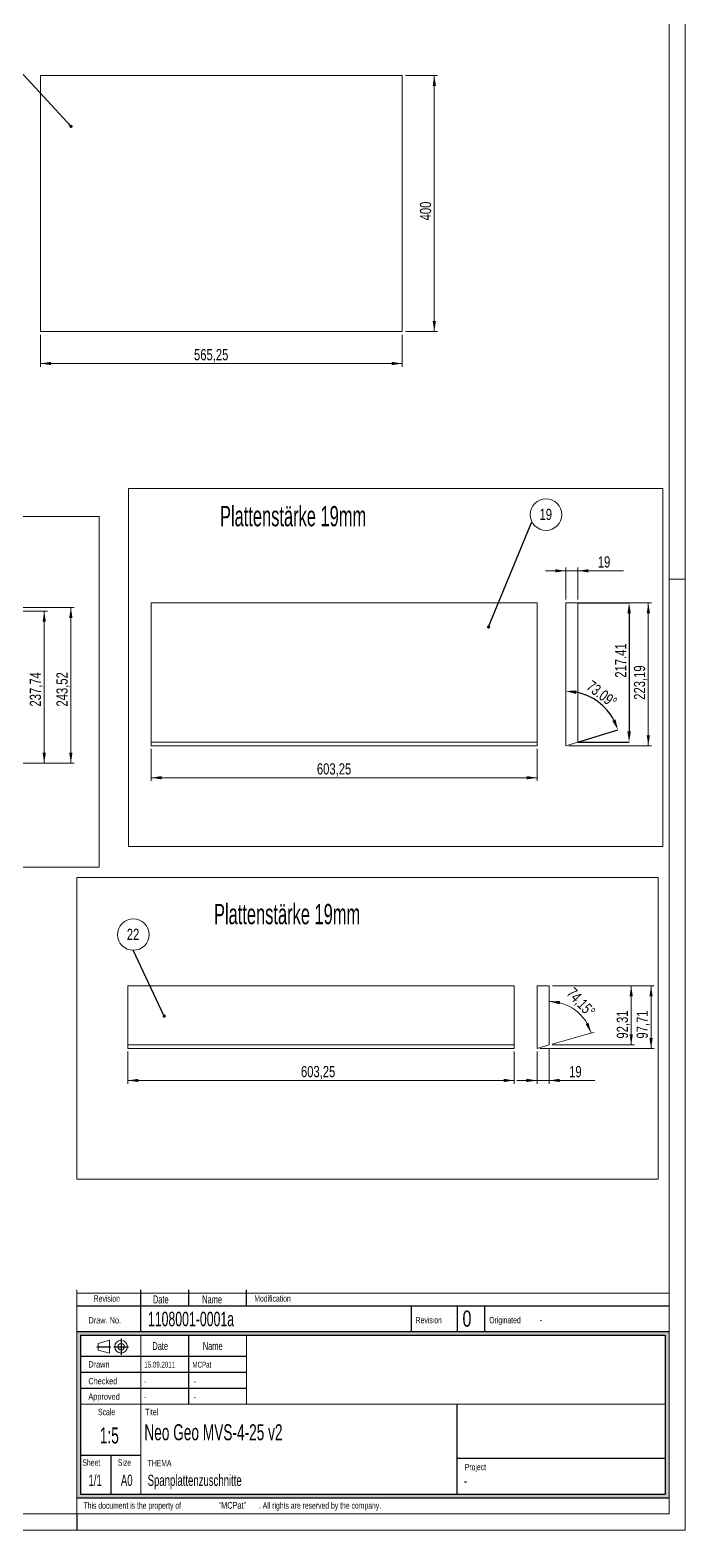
# Model space of a CAD drawing. Header units: millimetres. Extents: x -2091 to 5945, y 0 to 4746.
# Drawn here: x 4922 to 5945, y 0 to 2342 of the extents above; entities that cross this region are included whole.
import ezdxf

# ---------------------------------------------------------------- set-up
doc = ezdxf.new("R2010")
doc.units = ezdxf.units.MM
doc.header["$LTSCALE"] = 5
doc.header["$PDSIZE"] = -1
doc.layers.add('CTP_BEM', color=92, linetype='Continuous', lineweight=15)
for name, color, linetype in [('KOPF', 7, 'Continuous'), ('RAHMEN', 7, 'Continuous'), ('SLD-0', 7, 'Continuous')]:
    doc.layers.add(name, color=color, linetype=linetype)
doc.styles.add('SLDTEXTSTYLE0', font='TXT', dxfattribs={"width": 0.605})
doc.styles.add('SLDTEXTSTYLE1', font='TXT', dxfattribs={"width": 0.638186})
doc.styles.add('SLDTEXTSTYLE2', font='TXT', dxfattribs={"width": 0.75})
doc.dimstyles.new('SLDDIMSTYLE0', dxfattribs={"dimtxt": 17.5, "dimasz": 16.51, "dimexe": 0, "dimexo": 0.0625, "dimgap": 4.375, "dimtad": 1, "dimrnd": 1e-09, "dimzin": 12, "dimdsep": 46, "dimtxsty": 'SLDTEXTSTYLE2', "dimsah": 1, "dimcen": 0.09, "dimadec": 0, "dimazin": 3, "dimtfac": 1, "dimtofl": 0, "dimtmove": 0, "dimatfit": 3, "dimfxl": 0, "dimfrac": 2, "dimtolj": 1, "dimtzin": 12, "dimarcsym": 0})
doc.dimstyles.new('SLDDIMSTYLE2', dxfattribs={"dimtxt": 17.5, "dimasz": 16.51, "dimexe": 0, "dimexo": 0.0625, "dimgap": 4.375, "dimtad": 1, "dimdec": 4, "dimlfac": 5, "dimzin": 12, "dimdsep": 46, "dimtxsty": 'SLDTEXTSTYLE2', "dimsah": 1, "dimcen": 0.09, "dimazin": 3, "dimtfac": 1, "dimtofl": 0, "dimtmove": 0, "dimatfit": 3, "dimfxl": 0, "dimfrac": 2, "dimtolj": 1, "dimtzin": 12, "dimarcsym": 0})
doc.dimstyles.new('SLDDIMSTYLE5', dxfattribs={"dimtxt": 0, "dimasz": 5.08, "dimexe": 0, "dimexo": 0.0625, "dimgap": 0, "dimtad": 0, "dimtih": 1, "dimtoh": 1, "dimdec": 0, "dimrnd": 1e-09, "dimzin": 0, "dimdsep": 46, "dimtxsty": 'Standard', "dimblk1": 'DOT', "dimblk2": 'DOT', "dimsah": 1, "dimcen": 0.09, "dimadec": 0, "dimazin": 0, "dimtfac": 5.08, "dimtdec": 0, "dimtofl": 0, "dimtmove": 0, "dimatfit": 3, "dimldrblk": 'DOT', "dimfxl": 0, "dimfrac": 2, "dimtolj": 1, "dimtzin": 0, "dimarcsym": 0})
doc.dimstyles.new('SLDDIMSTYLE6', dxfattribs={"dimtxt": 17.5, "dimasz": 16.51, "dimexe": 0, "dimexo": 0.0625, "dimgap": 4.375, "dimtad": 1, "dimrnd": 1e-09, "dimzin": 12, "dimdsep": 46, "dimtxsty": 'SLDTEXTSTYLE2', "dimsah": 1, "dimcen": 0.09, "dimadec": 0, "dimazin": 3, "dimtfac": 1, "dimtmove": 0, "dimatfit": 0, "dimfxl": 0, "dimfrac": 2, "dimtolj": 1, "dimtzin": 12, "dimarcsym": 0})

# ---------------------------------------------------------------- blocks, each defined once
blk = doc.blocks.new('SW_NOTE_6')
at = {"layer": 'SLD-0', "color": 0, "attachment_point": 1, "style": 'SLDTEXTSTYLE1'}
for s, insert, char_height in [('This document is the property of', (0, 12.9), 10), ('"MCPat"', (210.9, 13.6), 10.75), ('. All rights are reserved by the company.', (274, 12.9), 10)]:
    blk.add_mtext(s, dxfattribs=dict(at, insert=insert, char_height=char_height))
blk = doc.blocks.new('*D125')
at = {"layer": 'CTP_BEM'}
for p, q in [((4938.2, 1866.6), (4938.2, 1816.6)), ((5503.4, 1866.6), (5503.4, 1816.6)), ((4938.2, 1821.6), (5503.4, 1821.6))]:
    blk.add_line(p, q, dxfattribs=at)
for points in [[(4938.2, 1821.6), (4954.7, 1819.1), (4954.7, 1824.2)], [(5503.4, 1821.6), (5486.9, 1824.2), (5486.9, 1819.1)]]:
    blk.add_solid(points, dxfattribs=at)
at = {"layer": 'CTP_BEM', "insert": (5178.1, 1844.2, -9.4), "char_height": 17.5, "attachment_point": 1, "style": 'SLDTEXTSTYLE2'}
blk.add_mtext('565,25', dxfattribs=at)
blk = doc.blocks.new('*D126')
at = {"layer": 'CTP_BEM'}
for p, q in [((5508.4, 2271.6), (5558.4, 2271.6)), ((5553.4, 1871.6), (5553.4, 2271.6)), ((5508.4, 1871.6), (5558.4, 1871.6))]:
    blk.add_line(p, q, dxfattribs=at)
for points in [[(5553.4, 2271.6), (5550.9, 2255.1), (5556, 2255.1)], [(5553.4, 1871.6), (5556, 1888.1), (5550.9, 1888.1)]]:
    blk.add_solid(points, dxfattribs=at)
at = {"layer": 'CTP_BEM', "insert": (5530.9, 2045.1, -9.4), "char_height": 17.5, "attachment_point": 1, "rotation": 90, "style": 'SLDTEXTSTYLE2'}
blk.add_mtext('400', dxfattribs=at)
blk = doc.blocks.new('_DOT')
at = {"color": 0, "linetype": 'ByBlock', "lineweight": -2}
blk.add_line((-0.5, 0), (-1, 0), dxfattribs=at)
at = {"color": 0, "linetype": 'ByBlock', "const_width": 0.5}
blk.add_lwpolyline([(-0.25, 0, 1), (0.25, 0, 1)], format="xyb", close=True, dxfattribs=at)
blk = doc.blocks.new('*D168')
at = {"layer": 'CTP_BEM'}
for p, q in [((4820.7, 1435), (4949.1, 1435)), ((4944.1, 1435), (4944.1, 1197.3)), ((4820.7, 1197.3), (4949.1, 1197.3))]:
    blk.add_line(p, q, dxfattribs=at)
for points in [[(4944.1, 1435), (4941.6, 1418.5), (4946.7, 1418.5)], [(4944.1, 1197.3), (4946.7, 1213.8), (4941.6, 1213.8)]]:
    blk.add_solid(points, dxfattribs=at)
at = {"layer": 'CTP_BEM', "insert": (4921.6, 1285.9, 301.7), "char_height": 17.5, "attachment_point": 1, "rotation": 90, "style": 'SLDTEXTSTYLE2'}
blk.add_mtext('237,74', dxfattribs=at)
blk = doc.blocks.new('*D169')
at = {"layer": 'CTP_BEM'}
for p, q in [((4801.7, 1440.8), (4990.7, 1440.8)), ((4985.7, 1440.8), (4985.7, 1197.3)), ((4820.7, 1197.3), (4990.7, 1197.3))]:
    blk.add_line(p, q, dxfattribs=at)
for points in [[(4985.7, 1440.8), (4983.2, 1424.3), (4988.3, 1424.3)], [(4985.7, 1197.3), (4988.3, 1213.8), (4983.2, 1213.8)]]:
    blk.add_solid(points, dxfattribs=at)
at = {"layer": 'CTP_BEM', "insert": (4963.2, 1285.9, 301.7), "char_height": 17.5, "attachment_point": 1, "rotation": 90, "style": 'SLDTEXTSTYLE2'}
blk.add_mtext('243,52', dxfattribs=at)
blk = doc.blocks.new('*D172')
at = {"layer": 'CTP_BEM'}
for p, q in [((5111.1, 1219.7), (5111.1, 1169.7)), ((5714.3, 1219.7), (5714.3, 1169.7)), ((5714.3, 1174.7), (5111.1, 1174.7))]:
    blk.add_line(p, q, dxfattribs=at)
for points in [[(5111.1, 1174.7), (5127.6, 1172.2), (5127.6, 1177.3)], [(5714.3, 1174.7), (5697.8, 1177.3), (5697.8, 1172.2)]]:
    blk.add_solid(points, dxfattribs=at)
at = {"layer": 'CTP_BEM', "insert": (5370, 1197.3, -9.4), "char_height": 17.5, "attachment_point": 1, "style": 'SLDTEXTSTYLE2'}
blk.add_mtext('603,25', dxfattribs=at)
blk = doc.blocks.new('SW_NOTE_45')
at = {"layer": 'CTP_BEM', "color": 0}
blk.add_circle((21.9, 11.2), 24.6, dxfattribs=at)
at = {"layer": 'CTP_BEM', "color": 0, "insert": (21.6, 20.3), "char_height": 17.5, "attachment_point": 2, "style": 'SLDTEXTSTYLE2'}
blk.add_mtext('19', dxfattribs=at)
blk = doc.blocks.new('*D174')
at = {"layer": 'CTP_BEM', "color": 0, "lineweight": -2}
for p, q in [((5777.8, 1447.9), (5857.7, 1447.9)), ((5857.7, 1431.4), (5857.7, 1247)), ((5777.8, 1230.5), (5857.7, 1230.5))]:
    blk.add_line(p, q, dxfattribs=at)
at = {"layer": 'CTP_BEM', "color": 0}
for points in [[(5855, 1431.4), (5860.5, 1431.4), (5857.7, 1447.9)], [(5855, 1247), (5860.5, 1247), (5857.7, 1230.5)]]:
    blk.add_solid(points, dxfattribs=at)
at = {"layer": 'Defpoints', "color": 0}
for p in [(5777.7, 1447.9), (5777.7, 1230.5), (5857.7, 1230.5)]:
    blk.add_point(p, dxfattribs=at)
at = {"layer": 'CTP_BEM', "color": 0, "insert": (5835.8, 1357.8), "char_height": 17.5, "attachment_point": 2, "rotation": 90, "style": 'SLDTEXTSTYLE2'}
blk.add_mtext('\\A1;217.41', dxfattribs=at)
blk = doc.blocks.new('*D175')
at = {"layer": 'CTP_BEM'}
for p, q in [((5782.7, 1447.9), (5892.7, 1447.9)), ((5887.7, 1447.9), (5887.7, 1224.7)), ((5763.7, 1224.7), (5892.7, 1224.7))]:
    blk.add_line(p, q, dxfattribs=at)
for points in [[(5887.7, 1447.9), (5885.2, 1431.4), (5890.3, 1431.4)], [(5887.7, 1224.7), (5890.3, 1241.2), (5885.2, 1241.2)]]:
    blk.add_solid(points, dxfattribs=at)
at = {"layer": 'CTP_BEM', "insert": (5865.2, 1296.5, 301.7), "char_height": 17.5, "attachment_point": 1, "rotation": 90, "style": 'SLDTEXTSTYLE2'}
blk.add_mtext('223,19', dxfattribs=at)
blk = doc.blocks.new('*D176')
at = {"layer": 'CTP_BEM', "color": 0, "lineweight": -2}
blk.add_line((5777.8, 1230.5), (5840.3, 1249.5), dxfattribs=at)
blk.add_arc((5758.7, 1224.7), 85.2, 28.0251, 78.8853, dxfattribs=at)
at = {"layer": 'CTP_BEM', "color": 0}
for points in [[(5774.9, 1305.6), (5775.4, 1311.1), (5758.7, 1310)], [(5836.5, 1265.8), (5831.4, 1263.7), (5840.3, 1249.5)]]:
    blk.add_solid(points, dxfattribs=at)
at = {"layer": 'Defpoints', "color": 0}
for p in [(5758.7, 1447.9), (5793.9, 1302.4), (5758.7, 1224.7), (5758.7, 1224.7), (5777.7, 1230.5)]:
    blk.add_point(p, dxfattribs=at)
at = {"layer": 'CTP_BEM', "color": 0, "insert": (5800.1, 1327.9), "char_height": 17.5, "attachment_point": 1, "rotation": 322.7442, "style": 'SLDTEXTSTYLE2'}
blk.add_mtext('\\A1;73.09°', dxfattribs=at)
blk = doc.blocks.new('*D177')
at = {"layer": 'CTP_BEM'}
for p, q in [((5758.7, 1452.9), (5758.7, 1502.9)), ((5777.7, 1452.9), (5777.7, 1502.9)), ((5758.7, 1497.9), (5727, 1497.9)), ((5777.7, 1497.9), (5758.7, 1497.9)), ((5777.7, 1497.9), (5848.9, 1497.9))]:
    blk.add_line(p, q, dxfattribs=at)
for points in [[(5758.7, 1497.9), (5742.2, 1500.4), (5742.2, 1495.4)], [(5777.7, 1497.9), (5794.2, 1495.4), (5794.2, 1500.4)]]:
    blk.add_solid(points, dxfattribs=at)
at = {"layer": 'CTP_BEM', "insert": (5808.8, 1520.5, 301.7), "char_height": 17.5, "attachment_point": 1, "style": 'SLDTEXTSTYLE2'}
blk.add_mtext('19', dxfattribs=at)
blk = doc.blocks.new('*D206')
at = {"layer": 'CTP_BEM'}
for p, q in [((5074.8, 747), (5074.8, 697)), ((5678.1, 747), (5678.1, 697)), ((5074.8, 702), (5678.1, 702))]:
    blk.add_line(p, q, dxfattribs=at)
for points in [[(5074.8, 702), (5091.3, 699.5), (5091.3, 704.6)], [(5678.1, 702), (5661.6, 704.6), (5661.6, 699.5)]]:
    blk.add_solid(points, dxfattribs=at)
at = {"layer": 'CTP_BEM', "insert": (5345.1, 724.6, -9.4), "char_height": 17.5, "attachment_point": 1, "style": 'SLDTEXTSTYLE2'}
blk.add_mtext('603,25', dxfattribs=at)
blk = doc.blocks.new('SW_NOTE_48')
at = {"layer": 'CTP_BEM', "color": 0}
blk.add_circle((0, 24.6), 24.6, dxfattribs=at)
at = {"layer": 'CTP_BEM', "color": 0, "insert": (-0.4, 33.7), "char_height": 17.5, "attachment_point": 2, "style": 'SLDTEXTSTYLE2'}
blk.add_mtext('22', dxfattribs=at)
blk = doc.blocks.new('*D208')
at = {"layer": 'CTP_BEM'}
for p, q in [((5737.9, 849.7), (5897, 849.7)), ((5892, 849.7), (5892, 752)), ((5718.9, 752), (5897, 752))]:
    blk.add_line(p, q, dxfattribs=at)
for points in [[(5892, 849.7), (5889.4, 833.2), (5894.5, 833.2)], [(5892, 752), (5894.5, 768.5), (5889.4, 768.5)]]:
    blk.add_solid(points, dxfattribs=at)
at = {"layer": 'CTP_BEM', "insert": (5869.4, 767.4, 301.7), "char_height": 17.5, "attachment_point": 1, "rotation": 90, "style": 'SLDTEXTSTYLE2'}
blk.add_mtext('97,71', dxfattribs=at)
blk = doc.blocks.new('*D209')
at = {"layer": 'CTP_BEM'}
for p, q in [((5737.9, 849.7), (5866, 849.7)), ((5861, 849.7), (5861, 757.4)), ((5737.9, 757.4), (5866, 757.4))]:
    blk.add_line(p, q, dxfattribs=at)
for points in [[(5861, 849.7), (5858.4, 833.2), (5863.5, 833.2)], [(5861, 757.4), (5863.5, 773.9), (5858.4, 773.9)]]:
    blk.add_solid(points, dxfattribs=at)
at = {"layer": 'CTP_BEM', "insert": (5838.4, 767.4, 301.7), "char_height": 17.5, "attachment_point": 1, "rotation": 90, "style": 'SLDTEXTSTYLE2'}
blk.add_mtext('92,31', dxfattribs=at)
blk = doc.blocks.new('*D210')
at = {"layer": 'CTP_BEM'}
blk.add_line((5737.7, 758.8), (5803.1, 777.4), dxfattribs=at)
blk.add_arc((5732.9, 757.4), 68, 15.8493, 90, dxfattribs=at)
for points in [[(5732.9, 825.5), (5748.9, 821), (5749.6, 826)], [(5798.3, 776), (5794.3, 792.2), (5789.6, 790.3)]]:
    blk.add_solid(points, dxfattribs=at)
at = {"layer": 'CTP_BEM', "insert": (5771.7, 848.9, 301.7), "char_height": 17.5, "attachment_point": 1, "rotation": 312.7106, "style": 'SLDTEXTSTYLE2'}
blk.add_mtext('74,15°', dxfattribs=at)
blk = doc.blocks.new('*D211')
at = {"layer": 'CTP_BEM'}
for p, q in [((5732.9, 752.4), (5732.9, 697)), ((5713.9, 747), (5713.9, 697)), ((5713.9, 702), (5682.1, 702)), ((5713.9, 702), (5732.9, 702)), ((5732.9, 702), (5804, 702))]:
    blk.add_line(p, q, dxfattribs=at)
for points in [[(5713.9, 702), (5697.3, 704.6), (5697.3, 699.5)], [(5732.9, 702), (5749.4, 699.5), (5749.4, 704.6)]]:
    blk.add_solid(points, dxfattribs=at)
at = {"layer": 'CTP_BEM', "insert": (5764, 724.6, 301.7), "char_height": 17.5, "attachment_point": 1, "style": 'SLDTEXTSTYLE2'}
blk.add_mtext('19', dxfattribs=at)

msp = doc.modelspace()

# ---------------------------------------------------------------- hatches: boundary and pattern name
at = {"linetype": 'Continuous'}
h = msp.add_hatch(color=7, dxfattribs=at)
h.paths.add_polyline_path([(4995, 310), (4995, 50), (5920, 50), (5920, 310)], flags=0)
h.paths.add_polyline_path([(5001, 304), (5914, 304), (5914, 56), (5001, 56)], flags=0)

# ---------------------------------------------------------------- linework, layer by layer
at = {"color": 7, "linetype": 'Continuous', "lineweight": 15}
for p, q in [((4938.183683, 2271.627184), (4938.183683, 1871.627184)), ((5503.433683, 2271.627184), (4938.183683, 2271.627184)), ((5503.433683, 1871.627184), (5503.433683, 2271.627184)), ((4938.183683, 1871.627184), (5503.433683, 1871.627184)), ((5714.310814, 1447.902469), (5111.060814, 1447.902469)), ((5111.060814, 1447.902469), (5111.060814, 1230.490983)), ((5714.310814, 1230.490983), (5714.310814, 1447.902469)), ((5758.714835, 1447.902469), (5758.714835, 1224.714584)), ((5777.714835, 1447.902469), (5758.714835, 1447.902469)), ((5777.714835, 1447.902469), (5777.714835, 1230.490983)), ((5111.060814, 1230.490983), (5111.060814, 1224.714584)), ((5714.310814, 1230.490983), (5111.060814, 1230.490983)), ((5714.310814, 1224.714584), (5111.060814, 1224.714584)), ((5714.310814, 1224.714584), (5714.310814, 1230.490983)), ((5777.714835, 1230.490983), (5758.714835, 1224.714584)), ((5678.076995, 849.722154), (5074.826995, 849.722154)), ((5074.826995, 849.722154), (5074.826995, 757.410412)), ((5678.076995, 757.410412), (5678.076995, 849.722154)), ((5732.856306, 849.722154), (5713.856306, 849.722154)), ((5713.856306, 849.722154), (5713.856306, 752.016305)), ((5732.856306, 849.722154), (5732.856306, 757.410412)), ((5678.076995, 757.410412), (5074.826995, 757.410412)), ((5074.826995, 752.016305), (5074.826995, 757.410412)), ((5074.826995, 752.016305), (5678.076995, 752.016305)), ((5678.076995, 757.410412), (5678.076995, 752.016305)), ((5713.856306, 752.016305), (5732.856306, 757.410412))]:
    msp.add_line(p, q, dxfattribs=at)
at = {"layer": 'CTP_BEM', "lineweight": 0}
for p, q in [((5075.947635, 1626.26883), (5910.300058, 1626.26883)), ((5075.947635, 1626.26883), (5075.947635, 1067.217981)), ((5910.300058, 1626.26883), (5910.300058, 1067.217981)), ((3916.816842, 1582.880103), (5030.191674, 1582.880103)), ((5030.191674, 1582.880103), (5030.191674, 1035.22005)), ((5075.947635, 1067.217981), (5910.300058, 1067.217981)), ((3916.816842, 1035.22005), (5030.191674, 1035.22005)), ((4994.894406, 1018.939786), (5903.333897, 1018.939786)), ((4994.894406, 1018.939786), (4994.894406, 547.660143)), ((5903.333897, 1018.939786), (5903.333897, 547.660143)), ((4994.894406, 547.660143), (5903.333897, 547.660143))]:
    msp.add_line(p, q, dxfattribs=at)
at = {"layer": 'KOPF'}
for p, q in [((5517.348196, 350), (5517.348196, 310)), ((5589, 350), (5589, 310)), ((5632.067405, 350), (5632.067405, 310))]:
    msp.add_line(p, q, dxfattribs=at)
at = {"layer": 'RAHMEN', "lineweight": 0}
for p in [(5945, 4205), (0, 0)]:
    msp.add_line(p, (5945, 0), dxfattribs=at)
at = {"layer": 'RAHMEN'}
for p, q in [((5095, 310), (5095, 375)), ((5170, 350), (5170, 375)), ((5260, 350), (5260, 375)), ((5026.200659, 286.199081), (5048.3196, 286.199081)), ((5052.743388, 286.199081), (5075.666653, 286.199081)), ((5064.205021, 299.068283), (5064.205021, 273.329879)), ((5048, 116.5), (5048, 56)), ((4995, 25), (4995, 0)), ((4995, 25), (4995, 0.093521))]:
    msp.add_line(p, q, dxfattribs=at)
at = {"layer": 'RAHMEN', "lineweight": 15}
for p, q in [((4995, 370), (5920, 370)), ((5028.412553, 291.400162), (5045.912553, 296.400162)), ((5028.412553, 280.998), (5028.412553, 291.400162)), ((5045.912553, 296.400162), (5045.912553, 275.998)), ((5095, 56), (5095, 304)), ((5045.912553, 275.998), (5028.412553, 280.998))]:
    msp.add_line(p, q, dxfattribs=at)
at = {"layer": 'RAHMEN', "lineweight": 30}
msp.add_line((4995, 350), (5920, 350), dxfattribs=at)
at = {"layer": 'RAHMEN', "lineweight": 15}
for radius in [10, 5]:
    msp.add_circle((5064.205021, 286.199081), radius, dxfattribs=at)
at = {"layer": 'SLD-0', "lineweight": 15}
for p, q in [((5920, 4180), (5920, 25)), ((4995, 375), (4995, 25)), ((100, 25), (5920, 25))]:
    msp.add_line(p, q, dxfattribs=at)
at = {"layer": 'SLD-0', "lineweight": 0}
for p, q in [((5920, 25), (5920, 2178.275564)), ((5920, 1485), (5945, 1485)), ((4995, 25), (5920, 25))]:
    msp.add_line(p, q, dxfattribs=at)
at = {"layer": 'SLD-0'}
for p, q in [((4995, 310), (5920, 310)), ((5001, 304), (5914, 304)), ((5001, 304), (5001, 56)), ((5914, 304), (5914, 56)), ((5095, 116.5), (5001, 116.5)), ((4995, 50), (5920, 50)), ((5001, 56), (5914, 56))]:
    msp.add_line(p, q, dxfattribs=at)
at = {"layer": 'SLD-0', "color": 250, "true_color": 0x191924}
for p, q in [((5170, 196.5), (5170, 304)), ((5001, 271.5), (5260, 271.5)), ((5001, 246.5), (5260, 246.5)), ((5001, 221.5), (5260, 221.5)), ((5589, 56), (5589, 197.093521)), ((5589, 112.32893), (5914, 112.32893))]:
    msp.add_line(p, q, dxfattribs=at)
at = {"layer": 'SLD-0', "color": 250, "lineweight": 15, "true_color": 0x191924}
for p, q in [((5260, 196.5), (5260, 304)), ((5001, 196.5), (5914, 196.5))]:
    msp.add_line(p, q, dxfattribs=at)

# ---------------------------------------------------------------- block references
at = {"layer": 'CTP_BEM'}
for name, p in [('SW_NOTE_45', (5705.985291, 1574.481625)), ('SW_NOTE_48', (5083.272146, 905.251526))]:
    msp.add_blockref(name, p, dxfattribs=at)
at = {"layer": 'SLD-0'}
msp.add_blockref('SW_NOTE_6', (5005.478855, 30.300763), dxfattribs=at)

# ---------------------------------------------------------------- texts
at = {"layer": 'CTP_BEM', "char_height": 31.75, "attachment_point": 1, "style": 'SLDTEXTSTYLE0'}
for insert in [(5218.677009, 1599.172493), (5209.306049, 977.722564)]:
    msp.add_mtext('Plattenstärke 19mm', dxfattribs=dict(at, insert=insert))
at = {"layer": 'KOPF', "insert": (5597.446206, 342.69966), "char_height": 25.135417, "attachment_point": 1, "style": 'SLDTEXTSTYLE2'}
msp.add_mtext('0', dxfattribs=at)
at = {"layer": 'RAHMEN', "insert": (5718.135266, 335.022296), "char_height": 12.5, "attachment_point": 1, "style": 'SLDTEXTSTYLE2'}
msp.add_mtext('-', dxfattribs=at)
at = {"layer": 'SLD-0'}
for s, insert, char_height, attachment_point, style in [('Revision', (5021.442529, 366.477885), 10, 1, 'SLDTEXTSTYLE1'), ('Date', (5113.927438, 366.339975), 12.5, 1, 'SLDTEXTSTYLE1'), ('Name', (5190.909325, 366.339975), 12.5, 1, 'SLDTEXTSTYLE1'), ('Modification', (5272.288905, 366.477885), 10, 1, 'SLDTEXTSTYLE1'), ('Draw. No.', (5013.178629, 332.568516), 10, 1, 'SLDTEXTSTYLE2'), ('1108001-0001a', (5106.12565, 340.759235), 22.5, 1, 'SLDTEXTSTYLE1'), ('Revision', (5524.331891, 332.801335), 10, 1, 'SLDTEXTSTYLE1'), ('Originated', (5639.22141, 332.801335), 10, 1, 'SLDTEXTSTYLE1'), ('Date', (5113.025832, 293.579186), 12.5, 1, 'SLDTEXTSTYLE1'), ('Name', (5191.82984, 293.579186), 12.5, 1, 'SLDTEXTSTYLE1'), ('Drawn', (5013.109467, 263.708562), 10, 1, 'SLDTEXTSTYLE2'), ('15.09.2011', (5100.556787, 262.72505), 9, 1, 'SLDTEXTSTYLE1'), ('MCPat', (5175.654001, 262.725049), 9, 1, 'SLDTEXTSTYLE1'), ('Checked', (5013.109467, 237.484199), 10, 1, 'SLDTEXTSTYLE2'), ('Approved', (5013.109467, 213.372214), 10, 1, 'SLDTEXTSTYLE2'), ('-', (5100.556787, 236.500687), 9, 1, 'SLDTEXTSTYLE1'), ('-', (5177.671935, 236.500687), 9, 1, 'SLDTEXTSTYLE1'), ('Scale', (5028.196411, 189.256458), 10, 1, 'SLDTEXTSTYLE1'), ('-', (5100.556787, 212.388701), 9, 1, 'SLDTEXTSTYLE1'), ('Titel', (5101.895862, 189.256458), 10, 1, 'SLDTEXTSTYLE1'), ('-', (5177.671935, 212.388701), 9, 1, 'SLDTEXTSTYLE1'), ('Neo Geo MVS-4-25 v2', (5100.556787, 165.153361), 25, 1, 'SLDTEXTSTYLE1'), ('1:5', (5045.857012, 160.15336), 25, 2, 'SLDTEXTSTYLE1'), ('Sheet', (5003.729147, 110.377692), 10, 1, 'SLDTEXTSTYLE1'), ('Size', (5059.124958, 110.377692), 10, 1, 'SLDTEXTSTYLE1'), ('THEMA', (5105.67605, 109.389892), 10, 1, 'SLDTEXTSTYLE1'), ('Project', (5601.063424, 103.309829), 10, 1, 'SLDTEXTSTYLE1'), ('1/1', (5023.639485, 86.369126), 17.5, 2, 'SLDTEXTSTYLE1'), ('A0', (5073.000617, 86.369124), 17.4999997, 2, 'SLDTEXTSTYLE1'), ('Spanplattenzuschnitte', (5105.67605, 86.369126), 17.5, 1, 'SLDTEXTSTYLE1'), ('-', (5599.453753, 85.716631), 17.5, 1, 'SLDTEXTSTYLE1')]:
    msp.add_mtext(s, dxfattribs=dict(at, insert=insert, char_height=char_height, attachment_point=attachment_point, style=style))

# ---------------------------------------------------------------- dimensions: what is measured, and where the dimension line sits
at = {"layer": 'CTP_BEM'}
for base, p1, p2, picture, middle in [((5553.433683, 2271.627184), (5503.433683, 1871.627184), (5503.433683, 2271.627184), '*D126', (5553.433683, 2071.627184)), ((4985.749286, 1197.290562), (4796.749286, 1440.811608), (4815.749286, 1197.290562), '*D169', (4985.749286, 1328.525379)), ((4944.127531, 1197.290562), (4815.749286, 1435.035208), (4815.749286, 1197.290562), '*D168', (4944.127531, 1328.525379)), ((5887.714835, 1224.714584), (5777.714835, 1447.902469), (5758.714835, 1224.714584), '*D175', (5887.714835, 1339.196726)), ((5857.714835, 1230.490983), (5777.714835, 1447.902469), (5777.714835, 1230.490983), '*D174', (5857.714835, 1357.794857)), ((5891.95306, 752.016305), (5732.856306, 849.722154), (5713.856306, 752.016305), '*D208', (5891.95306, 803.566283)), ((5860.964351, 757.410412), (5732.856306, 849.722154), (5732.856306, 757.410412), '*D209', (5860.964351, 803.566283))]:
    dim = msp.add_linear_dim(base=base, p1=p1, p2=p2, angle=90, dimstyle='SLDDIMSTYLE0', dxfattribs=at)
    dim.commit()
    dim.dimension.update_dxf_attribs({"geometry": picture, "text_midpoint": middle, "dimtype": 160})
for base, p1, p2, dimstyle, picture, middle in [((5503.433683, 1821.627184), (4938.183683, 1871.627184), (5503.433683, 1871.627184), 'SLDDIMSTYLE0', '*D125', (5220.808683, 1821.627184)), ((5758.714835, 1497.902469), (5777.714835, 1447.902469), (5758.714835, 1447.902469), 'SLDDIMSTYLE6', '*D177', (5828.860668, 1497.902469)), ((5111.060814, 1174.714584), (5714.310814, 1224.714584), (5111.060814, 1224.714584), 'SLDDIMSTYLE0', '*D172', (5412.685814, 1174.714584)), ((5678.076995, 702.016305), (5074.826995, 752.016305), (5678.076995, 752.016305), 'SLDDIMSTYLE0', '*D206', (5387.778238, 702.016305)), ((5732.856306, 702.016305), (5713.856306, 752.016305), (5732.856306, 757.410412), 'SLDDIMSTYLE6', '*D211', (5784.00214, 702.016305))]:
    dim = msp.add_linear_dim(base=base, p1=p1, p2=p2, dimstyle=dimstyle, dxfattribs=at)
    dim.commit()
    dim.dimension.update_dxf_attribs({"geometry": picture, "text_midpoint": middle, "dimtype": 160})
for base, line1, line2, picture, middle in [((5793.878814, 1302.365648), ((5777.714835, 1230.490983), (5758.714835, 1224.714584)), ((5758.714835, 1447.902469), (5758.714835, 1224.714584)), '*D176', (5810.318127, 1292.562159)), ((5773.879332, 811.701072), ((5732.856306, 849.722154), (5732.856306, 757.410412)), ((5732.856306, 757.410412), (5713.856306, 752.016305)), '*D210', (5782.856306, 803.566283))]:
    dim = msp.add_angular_dim_2l(base=base, line1=line1, line2=line2, dimstyle='SLDDIMSTYLE2', dxfattribs=at)
    dim.commit()
    dim.dimension.update_dxf_attribs({"geometry": picture, "text_midpoint": middle, "dimtype": 162})

# ---------------------------------------------------------------- leaders
for points in [[(4986.002063, 2191.895074), (4892.639536, 2293.262781)], [(5638.236904, 1410.203912), (5705.985291, 1574.481625)], [(5131.574494, 802.501523), (5083.272146, 905.251526)]]:
    msp.add_leader(points, dimstyle='SLDDIMSTYLE5', dxfattribs=at)

doc.saveas('drawing.dxf')
